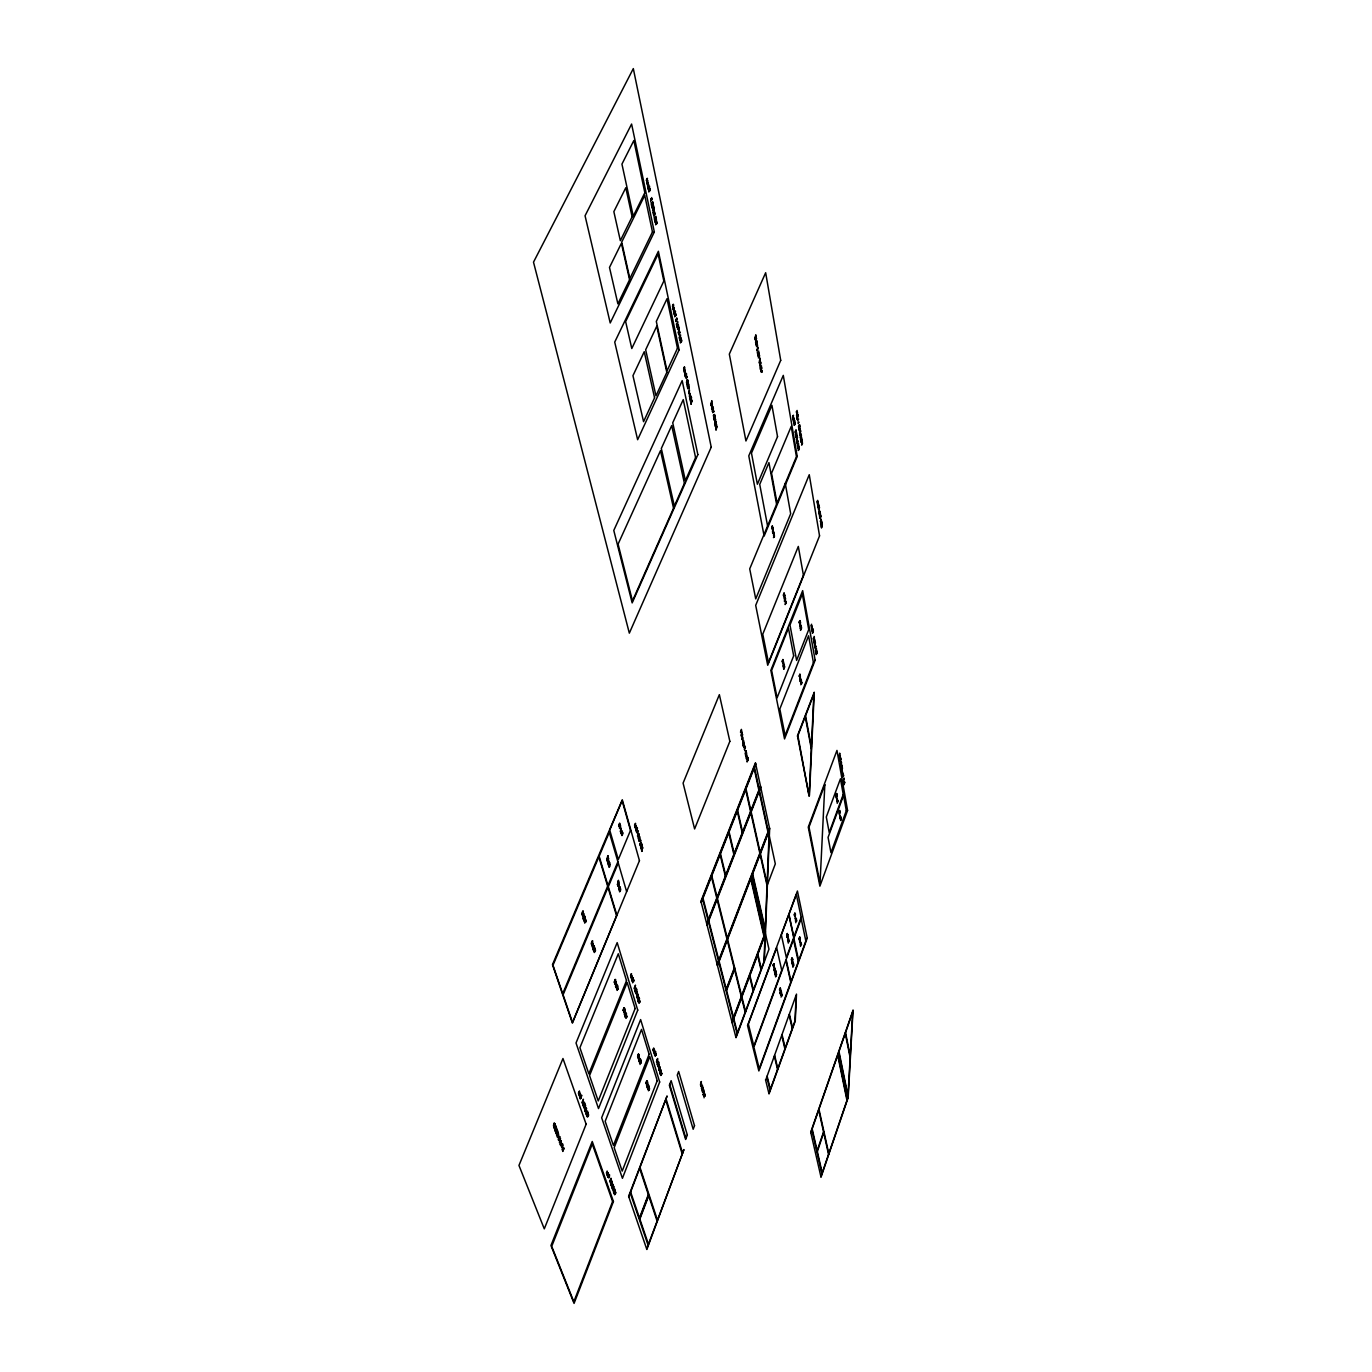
<?xml version="1.0" encoding="UTF-8"?>
<svg xmlns="http://www.w3.org/2000/svg" width="1372" height="1372" viewBox="0 0 1372 1372"><rect width="100%" height="100%" fill="white"/><g stroke="black" fill="none" stroke-linecap="round" stroke-linejoin="round"><path stroke-width="1.5" d="M585.415 1111.474L585.741 1110.188M586.753 1116.139L587.165 1114.253M614.364 982.026L615.222 979.574M619.029 889.296L619.887 886.827M743.796 747.243L744.276 745.768M746.214 758.304L746.745 756.366M793.942 964.979L793.719 965.734M821.262 521.086L820.73 523.641M623.145 1010.581L624.123 1007.803M796.806 920.406L796.703 921.144M801.557 944.176L801.334 944.845M839.613 754.48L839.681 753.142M840.299 758.339L840.367 757.035M841.225 763.655L841.413 762.026L840.59 765.079M841.911 767.514L841.979 766.193M640.141 844.603L640.775 842.082M771.75 528.066L772.436 526.008M583.34 911.111L583.186 911.745M595.259 950.402C592.464 956.85 596.443 946.234 595.242 951.465M690.27 393.593L689.43 396.594M743.178 744.361L743.538 742.767M758.716 351.867L758.75 351.009M761.511 366.564L761.409 365.792M788.986 939.185L788.814 940.18M582.568 915.639L582.894 914.455M584.301 921.075L584.626 919.875M592.618 941.604L592.773 940.9M621.962 832.307C622.116 829.425 619.715 835.239 621.773 833.284A5.402 1.801 -80.1 0 0 622.03 832.65L622.219 831.209M624.277 1011.747L624.723 1011.147A5.214 1.664 -78.8 0 1 624.483 1011.799L623.797 1012.57L624.895 1009.878M632.218 981.529L632.578 979.728M634.361 988.989L634.722 987.188M636.368 831.038L636.659 829.906M635.648 993.208L636.008 991.407M637.123 998.079L637.483 996.278M638.392 1002.246L638.735 1000.462M657.394 1060.316L657.582 1058.464L657.325 1061.242M782.263 661.87L782.863 659.503M783.446 595.671L784.012 592.996M796.48 918.828L796.326 919.806M592.018 945.359L592.344 944.193M641.17 848.29L641.461 847.056M757.293 346.241C758.407 341.731 755.012 350.014 757.344 345.144M814.059 637.774L814.128 636.402M583.426 914.764L583.134 915.518M585.004 920.166L584.849 920.938M608.413 865.355L609.34 862.199M609.014 866.487L609.305 865.338M638.992 1056.869L639.129 1057.315A5.094 1.595 -78.5 0 1 638.872 1057.949L638.254 1058.772L639.283 1056.114M772.865 529.146L773.036 527.448M799.156 622.854L799.91 620.607L799.499 621.55M799.241 676.447L799.807 674.218M816.494 651.477L816.563 650.122M843.711 775.231L843.591 776.055M592.721 944.416L592.533 945.308M594.402 949.733C595.139 947.52 592.721 951.636 594.007 949.458M615.925 986.965L616.131 986.056M619.475 827.659L619.767 826.544M621.07 833.216L621.19 831.929M624.809 1015.023L624.963 1013.737M689.464 395.976L690.082 393.37M741.617 735.478L741.515 737.021M774.271 536.984C775.283 532.662 772.11 540.945 774.305 535.972M801.471 439.606L801.162 441.921M584.935 917.148L584.987 916.307M759.762 365.724L760.054 363.34M776.26 973.142L776.038 973.863M632.149 981.031L632.681 979.128M637.62 836.457L637.877 834.365M640.587 847.073L641.496 844.054M641.89 844.483L641.084 846.387L641.89 843.883M673.446 305.321L672.692 307.345M793.805 423.948L794.096 421.736M795.297 432.18L795.486 431.202M797.149 443.105L797.406 441.561M797.201 438.68L797.458 437.085M789.312 940.763L789.174 941.586M798.007 448.13L798.264 446.603M839.613 811.692L839.698 810.355M607.333 861.736L607.556 859.627M620.144 826.904L619.99 827.625M635.562 992.659L635.733 991.613M637.037 997.598L637.568 995.695M674.235 309.009L674.287 308.134M684.559 367.936L683.891 370.251L684.508 368.897M801.54 439.04L801.059 442.281M581.985 913.906L582.894 911.3M582.243 1103.259L582.654 1101.339M820.61 517.415L820.85 515.923M591.452 943.644L592.344 941.106M639.849 837.64L639.918 836.8M556.586 1134.044L557.598 1130.597L556.535 1135.038M609.888 1182.064L610.283 1180.297M611.295 1185.202L611.689 1183.487M612.821 1189.541L613.113 1188.392M740.623 731.945L740.846 730.95M741.6 736.404L741.875 734.878M814.471 641.77L814.162 643.725M614.124 1193.263L614.416 1192.114M747.088 757.413L747.088 756.555M637.74 1056.457L638.563 1054.108M818.93 512.185L819.461 510.435L818.947 512.974M820.936 519.216L820.422 521.772M593.699 950.59L593.819 951.465L594.419 950.625A5.437 1.818 -79.1 0 0 594.693 949.973L594.882 947.623M646.075 1083.16L646.881 1080.827M743.916 747.02L744.19 745.956M746.351 758.099L746.677 756.864M800.631 434.838L800.288 437.668L801.179 434.152M654.667 1054.639L654.924 1053.559M656.639 1061.568L656.982 1059.956M657.823 1065.461L658.097 1064.398M615.668 981.409L615.839 983.004A5.282 1.715 -79 0 1 615.582 983.655L614.896 984.427L615.205 982.541M619.561 890.994L620.693 888.987M659.195 1069.971L659.52 1068.376M660.275 1074.43L660.635 1072.767M639.181 1061.019L639.335 1059.801M785.281 600.713L785.384 602.462A4.733 1.372 -81.6 0 0 785.59 601.948L785.642 601.759M615.496 979.951L615.651 979.488M792.347 960.486L792.69 959.097L792.433 960.709A4.322 1.149 -79.5 0 1 792.244 961.24L791.884 961.909M818.227 507.64L818.347 506.491L818.175 508.275M819.324 514.226L819.513 513.351M763.947 962.235L765.044 935.155M765.199 930.971L769.28 829.597M764.273 961.823L769.641 828.654L755.44 762.781L700.938 901.267L736.009 1037.695L768.972 949.167L765.353 933.372M773.071 965.854L773.808 963.779M594.316 946.766L594.35 945.925M638.306 1001.646L638.837 999.879M793.736 423.228L793.976 421.993M713.577 411.12C711.159 415.956 714.726 407.707 713.543 412.252M647.618 1086.435L647.395 1088.219M794.988 1020.922L796.137 995.986M617.949 988.406C615.308 994.529 619.098 984.53 617.915 989.435M821.108 524.773L821.159 523.915L821.039 525.51M809.206 794.234L813.922 693.066M809.446 795.468L814.265 692.208L797.458 735.786L809.154 796.223L797.887 735.666M639.867 1001.303C637.328 1007.288 640.981 997.513 639.832 1002.297M649.316 1088.768C646.864 1094.787 650.397 1085.029 649.299 1089.728M743.95 743.247L743.641 744.31M637.534 835.822L638.323 833.318M799.276 622.528L799.464 621.224M774.134 963.899L773.928 964.91L774.117 964.053M820.49 521.171L821.108 519.319M848.016 1095.782L852.749 1011.095M623.797 1011.764L624.088 1010.735M772.642 529.352L772.848 529.661A4.888 1.441 -82.1 0 1 772.642 530.192L773.002 528.512M773.568 535.68L774.1 533.142M779.502 990.035L780.222 988.012M582.14 1102.591L582.723 1100.773M588.365 1115.007C585.638 1121.473 589.548 1110.943 588.348 1116.019M675.384 312.319L675.453 311.273M688.95 387.247C686.394 392.289 690.167 383.663 688.916 388.413M786.688 935.533L787.254 933.526M791.37 959.92L791.936 957.93M794.234 915.124L794.782 913.117M583.786 913.529L583.392 913.289M585.501 919.068L584.301 921.864L585.038 921.092A5.522 1.887 -79.3 0 0 585.312 920.423L585.124 918.708M593.201 943.284L592.824 943.027M586.667 1115.505L587.25 1113.687M638.855 1057.16L638.717 1057.846M743.298 744.156L743.658 742.938M800.236 623.694L800.288 623.968A4.631 1.303 -81.5 0 1 800.082 624.483L800.476 621.928M799.053 938.98L799.756 937.007M591.881 945.102L592.104 946.2L592.755 945.359A5.454 1.835 -79.2 0 0 593.013 944.708L592.584 943.507L592.035 945.188M584.352 1102.968L584.438 1102.179M594.865 948.635L594.23 950.539M610.18 864.446L609.82 864.188M626.764 1016.378C624.174 1022.483 627.913 1012.485 626.747 1017.389M784.252 668.233L784.047 669.039M582.688 911.179L581.934 914.541M608.876 866.212L609.082 867.327L609.734 866.538A5.437 1.818 -79.8 0 0 609.991 865.886L609.528 864.652L609.031 866.298M620.624 825.773L619.509 828.499L620.178 827.745A5.419 1.801 -80.1 0 0 620.436 827.11L620.264 825.395M609.82 1181.481L610.386 1179.731M634.293 988.32L634.807 986.605M745.579 754.549L745.939 753.348M815.362 646.795L815.054 648.75M836.954 801.831L837.623 799.979L837.092 801.54M642.782 848.29L642.868 847.416M660.224 1073.864L660.704 1072.235M623.128 1010.204L623.917 1007.734M783.395 595.036L784.184 593.098M782.263 661.544L782.572 660.224M839.287 811.349L838.995 813.099M800.751 679.243L800.185 681.455M800.305 681.164L800.922 679.277M812.173 631.051L812.395 629.748M813.459 638.717L813.562 638.169M815.826 653.072L816.083 651.631M817.06 652.18L816.855 653.587M659.143 1065.118C656.708 1071.138 660.224 1061.379 659.126 1066.061M661.681 1073.487C659.246 1079.49 662.745 1069.748 661.647 1074.43M820.696 523.024L821.416 521.188M593.63 948.172L593.613 948.361A2.744 0.909 -79.1 0 1 593.424 949.87M674.818 313.022L674.99 313.262M773.585 532.062C771.424 536.709 774.597 528.923 773.534 533.073M784.715 595.551L784.355 596.391L784.407 595.414M583.666 1104.529L583.906 1102.831M638.237 1057.932L638.512 1056.955M583.992 919.257L584.232 917.148M611.175 1182.201L611.209 1183.436L611.449 1181.618M646.555 1084.583L646.829 1083.623M783.549 661.973L782.898 662.453M840.024 818.501L840.676 816.7M583.46 1105.077L583.597 1103.465M583.477 1106.004A2.693 0.875 -78 0 0 583.615 1104.597L583.512 1104.426M586.547 1113.893L586.787 1112.984M677.151 324.152L677.391 322.386M639.181 839.081L639.421 837.417M679.895 337.341L679.946 335.557M614.09 1190.845L614.279 1189.696M687.784 386.853L688.23 384.657M638.374 999.656L638.409 998.096M647.584 1082.8L646.555 1085.389L647.19 1084.6A5.025 1.544 -78.4 0 0 647.43 1083.966L647.618 1081.839M593.87 946.629L593.424 948.618L593.647 946.783M587.439 1111.817L587.508 1110.977M677.219 323.295L676.928 324.701M691.368 402.459L691.402 400.778M782.726 663.088L783.223 663.465A4.682 1.338 -81.2 0 0 783.412 662.933L783.395 662.573M586.599 1113.241L586.77 1111.886M676.996 323.878L676.979 324.186A2.864 0.96 -83.9 0 1 676.945 325.747M639.026 839.081L639.026 839.012A2.658 0.875 -80 0 1 638.992 840.556M641.942 851.12A2.641 0.858 -79.9 0 0 642.079 849.714L642.37 847.999M635.51 990.361L635.665 989.023M687.835 386.304L688.041 384.692M657.771 1062.22L657.754 1063.746L657.977 1061.979M773.894 965.682L773.98 967.157A4.425 1.2 -79.4 0 0 774.185 966.625L774.1 965.271M774.974 971.136L775.369 969.078M652.335 202.439L651.854 204.857M652.266 202.713L652.094 204.222A3.018 1.029 -84.9 0 1 651.872 206.006M655.147 218.217L654.873 219.246M679.689 337.855L679.775 336.826M639.043 838.927L639.198 837.589M691.042 396.525L690.562 399.595L690.751 398.669M800.236 621.053L800.253 620.624M654.958 218.285L655.353 216.879M679.723 337.512L679.723 337.443A2.847 0.943 -83.7 0 1 679.706 338.918M687.818 386.492L687.835 386.441A2.795 0.909 -83.3 0 1 687.801 387.933M635.493 990.601L635.871 988.835M636.299 988.972L636.368 988.132M760.843 367.353L760.74 368.348L760.98 366.444M839.081 755.235L838.978 755.903M660.155 1072.012L660.326 1070.623M660.326 1071.686L660.515 1070.383M700.732 1082.422L700.715 1083.726L700.921 1082.131M616.165 981.717L614.759 983.518M611.209 1183.436L611.037 1184.533M638.203 999.948L638.615 997.89M657.6 1063.763L657.6 1064.775M760.654 367.902L760.603 369.291M785.504 600.353L785.367 601.793L785.401 600.764M799.31 447.941L799.053 449.536M758.013 352.81L757.944 354.473M796.172 434.993L796.206 433.603M797.955 445.403L798.212 444.408M642.027 849.199L642.147 848.17M613.936 1190.896L614.056 1189.987M613.867 1191.771L614.519 1191.548M691.282 401.687L691.162 402.922M796.103 434.307L796.086 434.581M819.873 516.764L819.993 515.683M821.777 525.339L821.725 526.814L821.914 525.219M815.808 650.568L815.928 649.419M783.858 665.249L783.669 666.895L783.892 665.06M654.993 217.891L655.302 217.102M619.681 886.724L618.909 889.759M679.809 336.586L680.135 335.574M700.715 1083.726L700.457 1085.081M819.959 516.026L820.147 514.534M839.921 756.349L839.75 757.653L839.784 756.572M555.145 1123.925L553.859 1127.715L554.854 1126.721C553.002 1133.101 557.203 1121.902 554.974 1127.081L554.408 1124.148M635.613 990.876L635.459 991.836M638.357 999.931L638.1 1001.183M821.674 526.162L821.639 527.363M814.111 641.461L814.265 640.055M841.259 766.948L841.533 765.507M579.464 1092.112L579.55 1091.255M580.322 1094.599L579.67 1096.931L580.339 1095.285M611.878 1181.738L611.981 1180.983M773.688 535.149L773.911 535.337A4.888 1.441 -82.1 0 1 773.705 535.869L774.065 534.222M839.973 758.03L839.664 759.796M635.493 825.087L634.893 826.561L635.648 823.492M636.316 827.145L635.682 829.391L636.282 827.916M639.026 998.147L639.129 997.273M800.202 623.78L800.545 622.871M800.065 675.23L800.15 678.042A4.562 1.286 -81.1 0 0 800.356 677.528L800.288 676.019M815.894 650.705L815.808 652.249M797.972 446.363L797.904 446.878M800.202 676.447L800.116 677.614M773.191 965.648L773.362 964.516M691.454 401.55L691.608 400.744M779.622 989.847L779.776 988.749M786.825 935.258L787.408 933.526M794.354 914.952L794.954 913.135M791.49 959.748L792.09 957.93M841.259 766.879L841.396 765.73M744.602 748.718L744.859 746.488L744.653 748.289M704.385 1092.146L703.287 1095.045M742.132 738.856L742.115 739.714M799.687 677.717L800.065 676.379M840.693 764.444L840.882 763.329M841.362 768.303L841.568 767.205M653.655 214.289L653.792 216.021M614.69 1189.85L614.776 1188.992M799.259 676.036L799.996 674.269M821.039 523.281L821.742 521.154M608.551 859.232L608.688 858.392M685.263 371.743L684.645 373.801L685.263 372.447M632.235 977.19L631.617 979.385L632.218 977.893M746.197 753.794L745.905 754.72M783.755 596.666L784.27 595.328M799.07 938.808L799.722 937.076M640.518 846.198L640.827 844.981M744.67 746.351L744.653 745.408M780.308 989.864L780.394 991.321A4.356 1.166 -79.3 0 0 780.582 990.79L780.805 988.972M840.144 818.347L840.659 816.734M562.52 1144.865L562.503 1143.751M799.825 938.86L799.447 940.969M842.408 768.114L842.219 769.332M580.442 1094.496L580.442 1093.827M684.662 368.022L684.645 367.079M841.465 767.428L841.276 768.937M801.968 439.76L802.003 441.064L802.02 439.143M783.789 667.427L783.652 669.09M813.356 630.828L813.133 632.252M815.414 642.833L815.191 644.257M562.331 1144.934L562.537 1143.939M844.123 784.218L844.517 781.766L844.723 782.932M801.814 682.536L801.608 683.959M658.354 1062.237L658.491 1061.396M660.892 1070.623L661.012 1069.714M774.786 970.21L774.803 971.136M776.501 974.326L776.295 975.663M781.388 991.939L781.2 993.225M691.025 396.611L690.305 398.429M701.984 1085.098L701.967 1085.235M844.5 782.314L844.089 784.75L843.866 783.498M647.43 178.463L647.361 179.097M648.321 182.648L648.236 183.334M787.134 936.682L787.579 934.469M562.589 1150.233L563.446 1147.884M840.813 758.973L840.624 760.208M715.79 427.79L716.424 425.989M562.76 1150.216L563.446 1148.347M715.944 427.91L716.476 426.418M795.16 423.091L794.92 424.737M801.917 440.789L801.488 441.956M786.156 601.931L785.916 603.491M782.04 994.769L781.834 996.072M843.437 781.217L843.797 779.725M625.872 1013.325L626.061 1012.519M795.4 915.261L795.297 915.982A4.356 1.166 -79.7 0 1 795.108 916.513L794.817 915.69M843.471 780.582L844.26 778.147L843.969 779.262M619.115 883.928L619.252 883.088M759.865 359.841L760.019 358.023L759.471 360.819M624.912 1008.917L624.466 1014.697L624.98 1012.313M638.975 1055.805L638.855 1060.762L639.352 1058.429M783.343 661.39L783.446 667.941M745.922 756.144L746.54 754.188L746.179 755.543M647.344 179.886L646.675 181.996L647.344 180.624M648.201 183.985L647.533 186.078L648.201 184.723M653.895 211.219L653.947 209.796L653.003 212.351L653.964 211.58M673.532 305.647L673.532 304.481M678.797 330.395L678.848 329.057L678.334 333.207L678.883 330.721M583.803 916.016C584.626 910.459 580.768 917.525 583.323 915.673A5.539 1.887 -79.4 0 0 583.597 915.004L582.808 917.165L583.889 920.595M593.218 945.702L593.253 944.502L592.361 947.212L593.973 945.943M608.551 861.427L608.585 860.227L608.088 864.171L608.636 861.685M689.344 391.157L689.396 389.871L688.881 393.918L689.413 391.483M620.899 829.1L620.933 827.899L620.436 831.826L620.984 829.357M619.115 886.089L619.149 884.906L618.652 888.782L619.201 886.329M585.501 1108.456L585.535 1107.307L584.644 1110.017L585.57 1108.662M636.402 827.213L636.419 826.287M616.028 983.964L616.062 982.815L615.582 986.622L616.097 984.187M712.805 409.954L712.926 409.971M624.912 1012.073L624.946 1010.958M637.294 994.494L637.328 993.362L636.848 997.084L637.363 994.717M612.907 1186.746L612.941 1185.682L612.118 1188.289L612.975 1186.952M639.283 1058.206L639.335 1057.109M759.505 361.11L759.316 363.186L759.985 360.133M647.584 1084.84L647.635 1083.76L647.155 1087.344L647.653 1085.046M659.297 1067.21L659.349 1066.147L658.869 1069.697L659.366 1067.416M819.444 507.469L819.204 508.978M674.201 309.352L673.549 311.461L674.184 310.123M583.323 918.794L584.592 916.256M592.755 948.429L593.064 946.577L593.304 950.179M653.878 1048.963L653.295 1050.952L653.878 1049.494M772.968 530.69C772.35 529.06 772.47 535.354 773.019 530.964M793.976 419.455L794.011 418.529M797.321 440.052C796.755 438.303 796.806 444.751 797.372 440.326M784.681 597.557C784.098 596.048 784.201 602.051 784.733 597.798M783.532 663.894L783.583 662.83M818.364 504.09L818.398 503.232M800.373 624.929C799.825 623.488 799.893 629.302 800.425 625.169M800.442 678.454C799.893 677.099 799.979 682.724 800.493 678.677M815.294 645.475C814.762 644.085 814.814 649.728 815.328 645.697M774.46 968.152L774.511 967.191L774.065 970.381L774.494 968.358M788.025 937.916L788.094 936.956L787.648 940.112L788.077 938.105M780.685 991.579L780.737 990.618L780.085 992.796L780.737 991.767M795.554 917.525C794.988 916.565 795.143 921.452 795.588 917.731M792.69 962.218L792.742 961.275L792.107 963.418L792.724 962.407M800.339 941.312C799.79 940.386 799.927 945.171 800.373 941.501M840.83 762.095L840.899 761.134L840.779 763.569M837.074 798.504C837.057 796.618 836.388 801.042 837.109 798.71M840.144 815.26C839.664 814.162 839.715 819.118 840.196 815.448M783.12 666.243L783.566 664.134M819.701 512.048L819.273 514.86M622.185 835.154L622.562 832.958L621.962 834.399M648.836 1087.053L648.424 1089.677L648.99 1086.195L647.773 1089.317M801.008 682.999L801.317 681.147L800.871 682.296M837.966 801.591L837.194 803.323M840.727 819.976L841.036 818.278L840.522 819.65M780.891 995.18L781.251 993.98M791.816 960.983L792.159 959.783M617.023 985.268L617.211 984.41M796.154 437.256L796.206 436.159L796.103 437.925M794.594 916.153L795.52 914.181M744.259 744.379L743.607 746.437L743.967 745.116M579.43 1092.266L578.692 1094.187M740.897 730.401L740.554 732.597M554.082 1124.508C555.437 1118.592 551.458 1130.682 555.111 1123.874M757.395 348.505L757.087 350.906M760.791 370.577L760.843 369.308L760.757 371.212M679.003 332.144L678.677 334.871M780.925 994.649L781.337 995.437A4.356 1.166 -79.3 0 0 781.525 994.906L781.731 993.071M799.619 940.918L799.91 940.317A4.305 1.149 -79.6 0 0 800.099 939.803L800.288 937.985M640.21 1059.441L640.398 1058.618M793.874 419.575L793.359 421.29L793.874 420.089M795.537 430.637L795.245 432.849M787.871 935.618L787.991 934.555M680.272 338.232L679.946 340.959M821.005 521.257L821.262 520.074L821.091 521.48M801.9 440.927L801.608 442.213M757.241 349.328L757.138 350.289M648.476 1086.041L647.567 1087.053M796.326 412.132L796.412 411.514M585.827 1109.622L585.33 1112.075M690.476 399.218L690.425 401.293M813.493 637.911L813.39 639.369M787.151 936.133L787.168 937.573M797.321 442.23L797.098 443.739M798.058 447.101L797.955 448.764M701.246 1082.457L701.401 1081.53M712.36 409.799L712.342 409.302M648.424 1086.23L648.682 1085.201M799.979 621.67L799.499 623.162M613.85 1192.662L614.039 1193.863M761.288 367.216L761.22 367.404M820.473 515.358L820.559 513.934M613.215 1187.826L612.718 1190.141M656.742 1060.419L656.553 1062.185M658.166 1063.849L657.737 1066.095M784.613 595.98L784.578 596.563A4.751 1.372 -81.7 0 1 784.372 597.094L784.047 596.014M584.163 1104.872L584.078 1105.438M783.172 660.395L783.086 660.635M816.374 650.036L816.477 648.579M639.181 1060.247L639.095 1061.654M678.814 333.087L678.711 334.254M784.235 665.866L784.321 664.425M755.235 337.924L755.852 334.819L754.96 339.038L756.109 337.615M755.835 341.336L756.452 338.198L755.56 342.4L756.709 340.976C753.777 347.493 758.87 337.838 755.749 341.611M711.228 403.951L711.862 400.693L710.936 405.049L712.171 403.505C709.067 410.262 714.435 400.435 711.193 404.037M755.2 338.095L756.246 337.015L755.115 339.862M796.566 434.358L796.772 432.9M840.196 756.984L840.333 755.749M791.884 960.297L791.781 961.892M715.481 425.68L716.218 422.216L715.292 426.521L716.75 424.84L715.412 425.937M784.681 596.22L784.767 594.47M811.692 625.358L811.212 626.592M812.173 627.93L811.675 629.233M711.811 407.656C714.846 403.608 709.993 413.675 712.857 406.901L711.622 408.444L712.428 404.911M817.781 501.449L817.318 503.044L817.798 501.86M818.244 504.296L817.746 505.582M690.545 399.629L690.459 400.675M842.94 775.969L843.145 774.648M793.102 965.888L792.93 967.329M801.128 943.456L801.248 942.495M788.454 941.655L788.283 943.113M795.949 921.281L795.794 922.739M619.973 824.383L619.938 825.087M814.625 640.518L814.831 639.266M839.973 811.024L839.493 812.293M839.973 753.845L839.475 755.115M840.213 759.196L840.659 757.738M841.585 763.021L841.087 764.273M842.254 766.879L841.773 768.149M638.752 1055.308L638.803 1054.416L638.443 1056.166M784.578 667.564L784.698 666.295M704.196 1096.314L704.299 1095.748M775.386 974.069L775.231 975.543M787.477 934.452L787.305 935.292M800.425 943.576L800.253 944.982M773.859 964.705L773.774 964.979M788.111 940.214L787.974 941.672M795.64 919.84L795.486 921.281M686.875 382.342L687.818 379.873L687.303 383.165M624.809 1014.114L624.723 1015.674M635.836 991.853L636.093 990.824M816.117 646.606L815.585 647.893M816.872 650.928L816.357 652.215M680.1 338.524L679.98 340.325M813.15 629.559L812.618 630.863M814.436 637.225L813.905 638.512M815.225 641.582L814.694 642.868M676.036 319.247L676.242 318.904M638.237 836.56L638.563 835.891M812.275 630.005L812.087 631.72M799.79 938.311L799.362 939.374M583.151 912.689L582.328 914.026M742.715 734.637L742.115 736.061M787.734 936.098L787.768 936.373A4.373 1.183 -79.6 0 1 787.579 936.904L787.288 937.505M797.887 440.566L797.767 441.698M798.744 445.591L798.607 446.655M741.738 730.178L741.137 731.602M622.099 832.444L621.859 830.935M799.584 676.773L800.03 675.744M792.776 964.482L792.622 965.888M796.36 430.637L795.794 431.94M797.235 435.696L796.652 436.999M798.23 441.544L797.647 442.847M799.087 446.569L798.504 447.872M638.632 1055.188L637.98 1057.092M583.049 912.38L582.74 913.701M842.442 771.819L842.014 772.985M842.837 774.151L842.425 775.283M801.008 680.649L801.128 679.689L800.493 681.833M797.115 412.149L797.081 412.663M794.988 914.472L794.885 914.404M715.121 419.215L714.949 420.775M580.528 1095.988L579.979 1097.857L580.75 1095.525M607.556 1173.146L607.041 1174.929L607.967 1172.546M608.345 1175.427L607.847 1177.193L608.568 1174.947M638.357 1054.039L637.603 1056.783M584.472 916.976L584.215 918.76A2.778 0.943 -79.3 0 1 584.026 920.286M784.27 594.556L783.772 595.311M793.479 964.379L793.616 963.47M640.312 843.128L640.072 845.221M560.634 1140.835L560.239 1144.9L561.337 1140.664M840.058 813.236L840.213 812.275M591.641 942.135L591.383 944.279M783.103 661.064L782.555 662.23M820.919 1176.713L848.205 1096.691L838.995 1051.535M652.42 206.023L652.18 207.566M652.489 205.354L652.18 208.287M779.828 988.989L780.205 988.046M817.146 1150.696L823.577 1131.986M817.352 1151.605L823.68 1132.449M773.396 964.773L773.791 963.813M810.835 1132.672L852.698 1012.004M678.557 325.215L677.837 326.673M680.032 332.298L679.329 333.756M681.301 338.37L680.598 339.827M592.447 942.307L591.761 943.816M631.617 976.058L631.12 977.773L631.84 975.561M799.722 938.191L799.499 939.117M677.271 319.076L676.55 320.534M703.596 1091.203L703.459 1092.541M619.87 824.692L619.218 826.098M704.968 1095.885L704.848 1094.462M821.228 523.744L821.313 523.126M821.416 522.44L821.245 523.281M635.699 825.858L635.185 827.608L635.922 825.395M636.454 828.774L635.973 830.437L636.711 828.225M560.736 1141.144L560.856 1142.807L561.165 1141.041M839.424 813.202L839.27 814.625M653.604 205.646L652.832 207.121M655.216 213.397L654.461 214.872M656.605 220.052L655.85 221.509M800.699 433.895L800.545 435.627M768.903 1093.398L795.314 1020.013M652.197 198.923L651.443 200.398M765.645 1080.244L796.497 994.1L795.263 1020.991L769.023 1093.913L765.525 1079.713M744.087 746.179L744.31 745.305M619.99 888.524L620.281 887.427L619.218 889.999M782.074 994.546L781.062 997.084M782.606 660.549L783.035 659.589M776.329 974.806L775.557 976.898L776.535 974.137M609.134 862.096L608.465 864.737M842.905 775.214L842.768 777.392M836.937 794.439L836.886 794.937A4.716 1.235 -80.4 0 1 836.217 797.869L836.251 798.127A4.51 1.183 -80.4 0 0 836.92 795.297M837.212 795.966L836.611 793.41A4.733 1.235 -80.4 0 1 835.942 796.343L835.977 796.6A4.51 1.183 -80.4 0 0 836.646 793.771M840.796 766.039L841.139 768.028M842.357 770.824L841.911 772.385L842.322 771.27M842.511 772.916L842.202 774.082M842.734 772.35L842.305 774.683L842.734 773.568M840.59 818.381L841.173 817.558L840.676 820.49L840.539 818.878M780.119 989.744L780.308 988.835L779.999 989.727M619.664 889.845L619.595 891.834L620.247 891.063A5.351 1.766 -79.6 0 0 620.504 890.428L620.333 888.747M640.895 845.341L641.307 843.111L640.45 844.775M745.751 753.314L745.493 755.132M839.218 757.155L839.527 758.888M735.872 1037.129L764.324 960.777M840.847 758.733L839.956 761.271L840.659 759.351M837.52 801.677L837.795 800.39L837.435 801.557M591.709 942.478L592.138 940.986M703.219 1094.839L704.316 1091.906M646.675 1248.949L683.942 1149.53L646.847 1249.48L628.616 1196.281L667.101 1095.971L628.805 1196.847M731.893 1021.66L765.473 932.103L752.199 874.118M732.048 1022.243L765.439 933.166M732.185 1022.809L765.387 934.212M800.665 944.828L800.562 946.423M558.473 1134.936L558.473 1133.701M784.201 594.779L783.738 595.74M819.581 511.91L819.221 513.077M659.315 1068.788L659.109 1070.606M639.489 1217.976L648.339 1194.635M726.268 989.178L734.226 968.203M639.678 1218.525L648.527 1195.184M726.08 990.618L734.689 967.929M639.867 1219.073L648.716 1195.732M726.56 990.361L734.517 969.387M648.767 189.13L648.887 187.793M592.344 942.564L591.692 944.33M717.179 964.413L769.503 828.036M717.333 965.031L769.641 828.654M717.487 965.631L769.229 830.677M637.963 834.639L638.529 833.421M640.415 843.403L640.981 842.185M607.23 1172.408L606.664 1173.832M797.578 736.438L813.87 694.163M619.801 824.864L619.184 826.544M607.59 860.055L607.384 861.05M615.548 1192.714C612.992 1199.025 616.748 1188.598 615.531 1193.657M816.906 652.678L816.134 654.65L817.095 652.009M612.735 1184.671C610.18 1190.913 613.919 1180.675 612.718 1185.614M653.587 1048.654L653.038 1050.077L653.689 1048.002M654.307 1051.038L653.758 1052.444L654.41 1050.386M814.899 640.758L814.831 642.13M800.716 682.313L800.751 682.587M800.648 682.021C802.466 676.808 800.631 687.183 800.768 681.73M706.734 923.819L760.465 786.07M656.005 1054.296C653.569 1060.162 657.154 1050.472 655.97 1055.257M706.889 924.454L760.603 786.722M608.431 1177.227C610.231 1169.407 609.494 1181.446 608.259 1176.713M608.585 1176.85L609.151 1175.375L608.791 1177.468L608.396 1176.353M815.791 645.8L815.688 646.864M707.06 925.088L760.74 787.374M619.818 888.439L619.338 889.45M811.589 624.226L811.024 625.615M641.033 1063.249L641.256 1061.328L640.021 1064.501M812.841 628.736L812.773 630.074M813.184 631.326L812.395 633.315L813.39 630.674M701.092 901.918L755.595 763.449M701.264 902.553L755.732 764.118M746.334 756.349L746.78 755.235L746.351 756.761M801.351 626.661L801.248 626.901A5.145 1.458 -81.4 0 1 800.493 630.057L800.562 630.365A4.905 1.389 -81.4 0 0 801.282 627.33M801.608 628.153L800.922 625.118A5.145 1.458 -81.5 0 1 800.168 628.273L800.236 628.582A4.922 1.389 -81.5 0 0 800.956 625.546M743.127 741.617L743.504 740.263L742.852 743.092M743.281 742.441L743.727 741.326L743.298 742.852M743.401 744.893L743.075 746.145L744.173 743.367M673.566 307.448L673.052 309.129L673.823 306.985M674.355 311.135L673.841 312.85L674.818 310.758M713.269 409.799L713.337 408.05M741.36 729.355L741.24 730.47M637.123 992.265C634.601 998.164 638.289 988.492 637.105 993.259M742.561 739.474L743.058 738.239M785.642 599.067L785.247 597.78A5.282 1.526 -81.7 0 1 784.475 601.005M786.173 601.828L785.144 604.555L785.967 602.514M633.692 981.597L633.967 979.797L632.646 982.798M820.662 516.455L819.873 518.41L820.868 515.803M585.278 1107.238L585.552 1105.386L584.146 1108.576M647.55 181.739L646.984 183.505L647.858 180.538M648.407 185.837L647.841 187.587L648.699 184.585M684.628 370.011L684.165 371.555L684.92 369.445M685.4 373.493L684.92 375.105L685.657 372.995M817.643 500.351L817.146 501.998L817.609 500.849M817.815 502.855L817.489 504.09L818.072 502.272M579.962 1094.479L579.344 1096.022L580.099 1093.724M818.295 505.685L817.969 506.92L819.033 504.93L818.707 507.417M818.552 505.102L818.844 506.594M631.137 974.429L630.554 975.886L631.257 973.726M631.429 975.338L630.828 976.83L631.566 973.794M701.401 1084.24L701.624 1083.829M744.396 747.363L744.19 747.757M686.412 375.293L686.497 373.544M621.567 833.198L621.739 832.307M685.743 376.34L685.897 375.431L685.691 376.974M616.097 985.645L615.857 987.651M637.826 831.003C635.236 836.731 639.026 827.316 637.791 832.067M799.104 448.524L798.281 450.513L799.327 447.855M592.807 948.635L593.339 949.39M640.175 839.424C637.603 845.152 641.376 835.668 640.141 840.47M820.953 520.948L820.662 521.892M795.451 433.929L795.897 436.536M796.875 434.701L796.789 436.056M797.252 437.668L796.429 439.657L797.475 436.982M800.785 436.004L801.042 434.427M797.303 444.837L797.749 447.426M812.053 626.867L811.504 628.273M654.05 213.775L653.792 215.318M793.908 421.135C792.827 424.703 794.731 417.671 794.765 421.77L794.474 421.907M794.577 420.724L794.354 423.039M621.636 834.107C621.962 839.407 623.78 828.225 621.876 834.09M621.722 834.45L621.808 834.742M585.878 921.95L586.05 921.572A2.555 0.875 -79.3 0 1 586.17 920.046L584.712 923.167M796.017 429.625L795.897 430.774M793.136 415.922L792.639 417.088L793.188 415.356M793.342 417.019L792.845 418.22L793.496 415.459M793.719 418.426L793.17 420.158L793.668 418.992M583.392 919L583.923 919.789M759.934 363.58L759.796 365.089M607.161 1171.036L606.373 1173.009M818.106 503.181L817.575 504.536M761.992 371.006C759.831 375.311 763.124 367.765 761.94 372.086M772.179 527.963L772.59 526.831L771.939 528.752M759.299 357.355L759.539 355.331L758.373 357.972M759.968 366.856L760.482 369.685M757.31 352.055L757.824 354.919M582.62 913.46L582.26 914.541M559.947 1138.606L559.742 1140.269M797.115 415.802L797.801 414.173L797.098 416.299M687.321 382.068L686.84 382.857M756.349 343.497L756.384 342.931M704.934 1096.348L705.054 1094.479M686.737 376.665C684.268 381.399 688.024 373.064 686.703 377.832M684.216 367.627L683.616 368.931L684.285 366.941M684.971 371.177L684.371 372.481L685.04 370.509M791.713 959.971L792.673 959.011M681.404 340.702L680.358 342.931L681.661 339.93A2.624 0.875 -83.7 0 0 681.541 341.525L681.37 341.885M640.861 840.642L640.844 840.676A4.768 1.561 -80 0 0 640.655 840.161L640.518 840.384M679.552 331.081L679.5 333.259L679.397 332.281M679.14 337.135L679.586 339.193M680.821 337.152L680.769 339.347L680.666 338.352M676.79 317.824L676.739 320.036L676.619 319.007M676.379 323.929L676.825 326.022M678.077 323.981L678.008 326.176L677.922 325.215M678.625 328.748L678.78 328.405A2.641 0.875 -83.8 0 1 678.917 326.776L677.528 329.4M673.875 308.786L673.258 310.089L673.961 308.065M675.727 314.565L674.664 316.812L675.984 313.794A2.658 0.892 -83.9 0 0 675.864 315.423L675.693 315.783M673.103 305.064L672.486 306.368L673.189 304.327M649.471 188.136L649.556 186.095M651.014 199.3L650.74 200.415L651.083 198.614M611.603 1184.053L611.209 1185.82M557.135 1134.387L558.112 1131.986L557.032 1135.038M772.247 525.905L771.681 528.666M654.341 217.359L654.05 217.273M654.29 218.44L654.753 220.703M656.09 218.697L656.039 221.012L655.867 219.846M656.691 223.808L656.845 223.465A2.761 0.943 -84.7 0 1 656.982 221.732L655.61 224.802L656.725 222.538A3.413 1.166 -84.7 0 0 656.691 223.705M635.287 823.389L634.516 825.224M654.701 212.025L654.65 214.358L654.478 213.192M651.666 197.551L651.614 199.9L651.46 198.734M651.014 202.816L651.306 202.902M651.254 203.999L651.734 206.28M653.072 204.274L653.021 206.606L652.866 205.457M646.692 1080.776L645.938 1083.451M647.018 179.166L646.349 180.487L647.104 178.394M647.858 183.248L647.207 184.585L647.961 182.493M641.29 843.934L640.381 845.272M615.016 979.488L614.296 982.626M677.459 325.696L677.528 325.044M636.076 826.218L635.305 828.053M687.183 379.547L686.532 382.788M632.029 976.298L631.24 978.185M607.95 1173.317L607.179 1175.272M800.991 439.572L801.78 437.737M623.591 1010.358L624.534 1008.111L623.471 1010.907M636.745 829.323L636.316 831.792M557.821 1136.616L557.598 1137.285M619.595 823.269L618.841 825.292L619.818 823.389M687.372 379.77L686.566 382.171M791.644 960.383L792.364 959.388M579.224 1091.237L578.384 1093.278M559.124 1136.788L559.244 1136.205M701.435 1086.658L701.469 1087.001M637.98 836.062L638.94 833.867L637.877 836.577M654.993 1053.027L654.581 1055.274M614.69 982.163L615.582 980.363L614.587 982.695M690.751 395.925C688.59 401.413 691.574 391.895 689.756 396.645M646.332 1083.366L647.258 1081.222L646.281 1083.794M561.8 1143.991L561.114 1146.066L561.903 1143.408M558.37 1135.536L558.301 1133.649M799.224 425.354L799.036 426.675L799.293 425.629A4.682 1.355 -82.7 0 1 799.482 425.011M608.756 864.926L609.785 862.594L608.688 865.406M558.901 1139.669L559.673 1136.891M641.53 846.49L641.101 848.925M561.628 1147.232L562.4 1145.466L561.542 1146.872M558.953 1140.046L559.862 1136.616M714.16 414.841L713.955 416.299L714.263 415.167A5.145 1.629 -83 0 1 714.469 414.464M775.18 969.026L775.043 969.215A3.327 0.909 -79.4 0 0 774.563 970.553L774.443 972.079M701.641 1087.756C704.779 1083.451 699.84 1093.776 702.55 1087.07L701.401 1088.39L702.498 1085.441M702.378 1090.363C705.517 1086.075 700.577 1096.382 703.287 1089.694L702.138 1091.014L703.236 1088.065M559.347 1140.989L559.33 1140.509M648.682 189.851L649.076 188.29M557.375 1137.216L557.306 1135.261L557.478 1136.685M557.821 1135.261L557.941 1135.399A4.853 1.612 -77.8 0 0 558.112 1135.57M704.042 1097.806L704.145 1097.377M796.635 411.514L796.686 411.6A6.534 1.904 -82.8 0 1 796.806 411.96A3.859 1.115 -82.9 0 0 796.926 412.252M648.287 189.696L648.167 187.913L648.321 189.027M797.132 410.451L797.098 410.965M655.765 216.159L655.747 218.56L655.799 216.948M652.763 201.718L652.763 204.085L652.763 202.439M650.757 201.547L650.774 200.844M674.269 314.823L674.149 313.09L674.269 314.137M614.759 1192.68L615.102 1190.039L614.913 1191.788M610.609 1180.863L610.969 1178.205L610.78 1180.006M611.929 1184.619L612.272 1181.961L612.101 1183.813M613.456 1188.958L613.798 1186.317L613.61 1188.135M586.084 1110.84L586.444 1108.062L586.256 1109.914M587.508 1114.887L587.868 1112.126L587.679 1113.978M582.997 1101.99L583.357 1099.212L583.151 1101.03M584.438 1106.089L584.798 1103.311L584.592 1105.18M655.164 222.624L655.044 220.943L655.199 221.972M742.767 740.314L742.818 740.383A5.488 1.629 -80.8 0 0 742.921 740.588M685.28 376.871L685.245 375.173L685.331 376.34M680.581 334.888L680.563 335.591M618.841 826.407L618.943 825.893M677.819 321.683L677.819 322.437M558.387 1140.012L558.781 1136.976L558.541 1139.618M675.864 321.545L675.83 319.865L675.933 321.014M677.185 327.754L677.116 326.022L677.219 327.171M658.406 1064.964L658.766 1062.374L658.577 1064.175M659.778 1069.474L660.121 1066.884L659.932 1068.685M660.944 1073.333L661.287 1070.76L661.098 1072.527M655.25 1054.142L655.593 1051.535L655.404 1053.319M636.351 992.042L636.694 989.332L636.505 991.15M637.808 996.912L638.169 994.22L637.963 995.986M639.078 1001.08L639.438 998.404L639.181 999.948M632.921 980.363L633.281 977.636L633.092 979.505M635.065 987.823L635.425 985.113L635.185 986.708M689.91 398.892L689.945 398.206M712.222 411.394L712.24 410.674M692.037 400.075L692.088 401.773L692.02 400.778M688.658 383.989L688.607 386.046L688.641 384.692M687.012 385.155L687.166 383.525L687.08 384.606M691.111 398.72L691.231 399.715L691.437 397.263L691.059 400.195M687.732 382.617L687.852 383.508L688.058 381.142L687.681 384.091M641.804 847.776L642.165 844.998L641.942 846.73M583.683 1107.358L583.752 1106.741M637.02 830.643L637.38 827.831L637.174 829.648M638.837 837.194L639.215 834.399L638.923 835.925M796.583 412.063L796.686 412.372A4.339 1.252 -82.9 0 0 796.806 412.68M617.915 886.381L617.949 884.837L617.983 885.712M560.531 1138.486L559.399 1142.653M638.152 838.343L638.203 837.692M554.974 1129.859L555.351 1130.905M562.846 1151.074L563.909 1148.45M554.665 1129.876L555.952 1126.138L555.3 1131.591L556.706 1128.144M562.074 1149.839L563.035 1145.277M562.674 1151.451L564.063 1148.055M557.135 1129.31L556.037 1133.581L556.963 1129.705M583.392 1105.558L583.014 1104.529L583.357 1106.312M586.479 1114.373L586.118 1113.344L586.444 1115.127M610.969 1184.19L610.626 1183.247L610.934 1184.911M613.798 1192.251L613.456 1191.325L613.764 1192.971M579.018 1095.113L580.099 1092.935M607.47 1176.113L608.276 1173.317M630.64 1192.045L648.442 1244.233M630.28 1193.005L648.081 1245.176M758.081 356.428L758.15 354.628L758.133 355.777M756.075 345.298L756.075 343.772L756.126 344.715M761.409 368.897L761.7 367.49L761.323 370.234M757.756 348.574L758.047 347.15L757.67 349.929M758.75 354.13L759.042 352.724L758.682 355.485M760.414 363.409L760.5 364.3L760.705 362.002L760.345 364.746M756.744 343L756.83 343.858L757.035 341.577L756.675 344.355M640.038 1167.521L657.462 1220.154M639.678 1168.464L657.102 1221.097M666.209 1099.332L682.587 1153.166M665.849 1100.241L682.244 1154.075M632.818 978.047L631.823 980.071M654.444 1049.58L653.501 1051.569M655.164 1051.947L654.204 1053.936M635.39 991.39L635.065 990.327L635.356 992.128M657.531 1064.415L657.222 1063.437L657.48 1065.118M660.069 1072.801L659.76 1071.824L660.035 1073.504M653.947 1053.061L654.736 1050.438M616.868 915.175L608.311 886.758L618.258 862.988L626.61 891.56M669.707 1084.326L685.966 1138.571M798.624 443.773L798.435 445.248M702.618 1092.661L703.785 1089.985M703.15 1094.582L704.128 1094.547C702.635 1099.95 705.928 1090.483 704.196 1094.856L704.093 1091.066M638.923 840.076L638.58 838.892L638.872 840.847M641.873 850.64L641.547 849.474L641.822 851.412M715.601 419.197L714.692 423.536L715.069 421.478M742.218 734.929L741.96 731.893A5.385 1.595 -80.8 0 1 741.154 735.221L741.223 735.529A5.145 1.526 -80.8 0 0 741.995 732.305M800.545 439.434L801.437 435.713L800.493 438.971M822.308 524.533L822.12 525.922M702.996 898.18L708.432 919.463M708.758 920.715L718.825 960.108M719.134 961.309L733.488 1017.424M733.78 1018.556L737.45 1032.91M702.481 898.403L737.279 1034.299M819.804 514.003L820.13 511.533L819.907 512.939M821.571 524.653L821.914 522.2L821.674 523.59M841.722 766.005L841.945 764.907M715.498 419.661L715.138 420.775M711.622 875.182L745.613 1011.901M711.433 876.691L716.767 898.077M717.076 899.346L726.937 938.945M727.246 940.163L741.292 996.587M741.566 997.753L745.168 1012.176M767.12 1076.163L770.361 1089.351M766.828 1076.986L770.069 1090.157M720.472 853.71L725.685 875.233M749.918 975.492L753.434 990.001M720.146 854.567L725.342 876.091M749.609 976.315L753.125 990.824M716.887 426.589L715.961 428.836M774.648 1055.36L777.804 1068.634M774.357 1056.166L777.53 1069.423M729.081 831.861L734.174 853.487M757.876 954.277L761.306 968.872M728.755 832.701L733.831 854.327M757.567 955.101L760.997 969.695M781.8 1035.586L784.904 1048.911M782.091 1034.78L785.196 1048.122M751.067 878.029L764.238 935.378M750.758 878.852L763.93 936.184M717.024 426.263L716.03 430.225L715.824 429.179M781.44 991.716L780.428 994.254M812.173 1128.847L822.205 1172.923M811.898 1129.602L821.948 1173.677M752.662 873.913L765.284 929.136M737.587 810.217L742.561 831.964M737.107 810.406L742.389 833.439M752.028 875.559L765.164 932.943M789.483 1014.388L792.502 1027.8M789.192 1015.177L792.227 1028.588M746.008 788.831L750.861 810.663M751.016 811.315L767.377 884.871L775.317 863.897L754.308 766.725M745.682 789.672L750.553 811.504M750.69 812.138L767.308 886.724M818.964 1109.228L828.791 1153.595M818.69 1109.999L828.534 1154.349M742.818 737.176L741.96 738.891M744.293 749.506L745.442 747.02M745.596 755.509L746.745 753.005M746.522 759.676L747.671 757.207M754.12 768.217L758.87 790.152M759.162 791.455L767.96 832.067M687.715 387.367L687.406 385.875L687.681 388.207M691.094 403.437L690.785 401.962L691.059 404.277M837.966 1054.485L847.21 1099.624M837.709 1055.239L846.953 1100.361M838.635 1051.775L847.965 1097.446M845.546 1032.619L850.228 1056.217M845.289 1033.356L850.143 1057.778M767.583 525.922L759.728 484.402L768.937 462.621L776.586 504.261M800.819 684.782L801.848 682.364M784.475 601.022L784.527 601.313A5.042 1.458 -81.6 0 0 785.281 598.209M805.536 715.807L811.418 747.037M805.244 716.578L811.315 748.889M777.067 503.267L771.544 473.22L791.232 426.4L796.429 456.636L749.712 568.865L755.732 598.895L790.684 513.745L785.264 483.338M815.431 642.679L814.419 645.029M812.155 626.009L811.384 627.57M812.618 628.65L811.847 630.211M814.042 641.942L813.836 640.844L813.99 642.628M815.705 651.306L815.517 650.225L815.654 651.992M842.459 767.857L841.516 770.155M795.177 423.039L794.062 425.389M793.822 417.5L792.982 419.026M798.624 419.043L797.629 420.93M800.528 430.311L799.533 432.197M798.864 421.993L798.11 423.382M798.521 422.387L798.401 422.679M798.573 422.696L798.453 422.988M818.415 509.664L819.461 507.348M819.719 517.398L819.564 515.512L819.753 516.695M821.485 528.031L821.331 526.145L821.536 527.328M757.31 345.967A2.984 0.909 -83.4 0 1 757.327 345.367M759.299 357.063A2.984 0.909 -83.3 0 1 759.333 356.48M761.957 371.812A2.95 0.892 -83.2 0 1 761.975 371.263M557.889 1134.661A7.306 2.435 -77.7 0 1 558.095 1134.901A4.305 1.423 -77.8 0 0 558.284 1135.073M586.702 1113.412A2.675 0.875 -78 0 1 586.564 1114.801M713.543 411.994A3.087 0.978 -83.1 0 1 713.577 411.274M675.693 315.611A3.276 1.098 -83.9 0 1 675.71 314.634M655.044 218.8A3.001 1.029 -84.8 0 1 654.89 220.429M678.625 328.577A3.259 1.08 -83.8 0 1 678.643 327.616M681.37 341.714A3.241 1.063 -83.7 0 1 681.387 340.788M686.703 377.643A3.19 1.046 -83.4 0 1 686.737 376.768M688.916 388.225A3.173 1.046 -83.3 0 1 688.95 387.384M691.317 402.493A2.761 0.909 -83.2 0 1 691.162 404.003M585.861 921.658A3.156 1.08 -79.3 0 1 585.878 921.109M595.225 951.122A3.121 1.046 -79.1 0 1 595.242 950.659M745.15 750.947A3.619 1.063 -80.7 0 1 745.099 750.57M745.27 750.707A4.596 1.355 -80.7 0 1 745.202 750.261M796.549 415.459L797.509 412.458L796.703 415.476M701.041 1086.195L701.332 1084.858L701.041 1086.144M824.829 784.715L820.027 883.225L809 827.059L824.829 784.715M853.041 1010.255L848.17 1097.583L821.022 1177.159L810.732 1132.209L853.041 1010.255M584.935 917.216L584.866 918.16L585.089 917.336M714.863 415.545L713.612 418.271C716.887 412.406 711.828 414.807 713.852 416.711L713.714 418.786L714.555 418.391C712.874 423.965 716.578 414.893 714.64 418.872L714.863 415.545M745.579 752.508C744.327 756.864 747.603 747.843 745.682 752.542L745.785 750.707L745.682 752.542M802.311 440.892L802.003 443.465C800.562 448.507 803.718 440.275 802.071 443.893L802.311 440.892M653.724 212.163L653.381 214.169L653.552 212.163M581.642 1095.336L580.305 1098.749L581.642 1095.336M585.347 1109.313L585.038 1111.114L585.175 1109.451M617.64 985.816L616.954 989.281L617.64 985.816M626.472 1013.857L625.203 1017.098L626.472 1013.857M612.769 1187.569L612.478 1189.301L612.598 1187.723M640.793 1059.853L639.575 1063.043L640.793 1059.853M780.565 992.265L780.308 993.757L780.445 992.385M792.57 962.921L792.313 964.396L792.45 963.024M836.954 799.19L836.714 800.631L836.851 799.259M581.385 1096.039L581.008 1098.217L581.385 1096.039M617.4 986.502L617.023 988.646L617.4 986.502M626.232 1014.525L625.872 1016.635L626.232 1014.525M640.553 1060.505L640.21 1062.58L640.553 1060.505M799.619 424.926C799.241 431.786 797.372 424.874 799.619 424.926M790.752 982.249L759.248 1068.702L753.897 1047.145L785.864 960.16L790.752 982.249M798.281 961.703L791.027 981.597L786.139 959.491L793.496 939.494L798.281 961.703M805.844 940.952L798.676 960.64L793.891 938.414L801.162 918.623L805.844 940.952M807.233 938.139L758.853 1070.949L747.534 1025.536L797.424 891.011L807.233 938.139M846.301 810.749L830.952 852.664L828.071 837.366L843.574 795.297L846.301 810.749M847.57 810.458L819.89 886.175L808.262 827.145L836.971 750.415L847.57 810.458M843.248 794.474L829.22 832.547L826.304 816.992L840.453 778.782L843.248 794.474M781.748 970.278L753.863 1046.133L748.375 1024.061L776.672 947.726L781.748 970.278M793.719 937.573L786.362 957.57L781.354 934.932L788.814 914.815L793.719 937.573M801.145 917.336L793.874 937.127L788.986 914.387L796.36 894.475L801.145 917.336M775.746 970.776L775.643 971.033A4.905 1.338 -79.4 0 1 774.923 974.12L774.991 974.36A4.682 1.269 -79.4 0 0 775.677 971.393L775.9 972.302L775.746 970.776M687.321 1134.953L685.623 1139.463L669.347 1085.235L671.131 1080.673L687.321 1134.953M694.506 1125.692L693.169 1129.259L677.254 1075.116L678.643 1071.481L694.506 1125.692M657.222 1080.707L622.202 1171.122L614.176 1147.661L649.831 1056.543L657.222 1080.707M612.598 1201.529L573.822 1301.754L551.716 1246.359L592.292 1144.059L612.598 1201.529M613.438 1201.546L574.062 1303.4L550.944 1245.536L592.241 1141.487L613.438 1201.546M659.658 1082.011L622.425 1178.308L601.656 1117.768L640.621 1019.585L659.658 1082.011M813.425 662.642L785.11 735.495L779.828 708.981L808.588 635.768L813.425 662.642M815.14 660.206L784.544 738.925L770.841 670.376L802.671 590.646L815.14 660.206M649.128 1054.279L613.421 1145.448L605.172 1121.301L641.53 1029.429L649.128 1054.279M793.668 655.833L777.101 697.816L771.613 670.376L788.454 628.17L793.668 655.833M808.725 629.611L796.618 660.412L789.98 625.015L802.346 594.042L808.725 629.611M747.774 757.653L747.517 760.585C745.853 765.182 749.284 756.624 747.637 760.26L747.774 757.653M637.74 1010.118L598.501 1108.559L576.017 1042.994L617.177 942.633L637.74 1010.118M803.426 575.245L768.457 662.573L762.763 634.19L798.315 546.433L803.426 575.245M819.547 535.852L767.72 665.266L755.698 605.344L809.257 474.712L819.547 535.852M586.136 1124.2L544.29 1228.849L518.959 1165.428L562.966 1058.515L586.136 1124.2M635.133 1008.54L598.226 1100.979L589.548 1075.579L627.158 982.438L635.133 1008.54M729.853 741.343L694.609 828.945L683.085 783.103L719.357 694.661L729.853 741.343M626.507 980.654L588.845 1073.864L579.91 1047.694L618.292 953.78L626.507 980.654M616.56 915.741L572.501 1022.432L563.086 994.82L608.002 887.324L616.56 915.741M639.455 860.656L572.398 1023.083L552.47 964.653L622.288 799.756L639.455 860.656M618.446 880.447L618.309 880.755A5.985 1.989 -79.7 0 1 617.383 884.494L617.486 884.82A5.711 1.887 -79.7 0 0 618.378 881.201L618.738 882.368L618.446 880.447M797.218 456.447L764.135 536.092L748.786 455.864L783.292 375.379L797.218 456.447M630.503 830.403L618.309 859.558L609.717 830.094L622.133 800.734L630.503 830.403M607.659 886.175L562.692 993.705L552.985 965.236L598.844 856.917L607.659 886.175M617.897 861.736L607.95 885.523L599.152 856.248L609.288 832.307L617.897 861.736M799.842 426.212L798.83 429.11L799.893 428.493C797.183 434.084 802.088 426.315 799.053 428.544L799.842 426.212M799.67 433.003L799.876 435.25L800.613 430.825L799.927 434.598L799.67 433.003M796.995 417.26L797.201 419.523L797.955 415.064L797.269 418.872L796.995 417.26M607.847 855.665L607.71 855.974A6.071 2.041 -79.8 0 1 606.767 859.764L606.87 860.09A5.797 1.955 -79.8 0 0 607.779 856.437L608.156 857.637L607.847 855.665M777.53 436.639L757.378 484.23L751.479 453.12L771.939 405.34L777.53 436.639M780.719 360.356L745.939 440.978L729.321 354.113L765.662 272.736L780.719 360.356M711.228 447.152L629.336 633.161L533.502 262.155L633.315 68.6L711.228 447.152M716.047 421.427L714.898 424.6L716.047 421.427M695.587 457.596L685.383 480.594L672.726 422.799L683.239 399.629L695.587 457.596M673.549 508.206L632.475 600.919L618.086 544.135L660.498 450.651L673.549 508.206M684.422 483.338L674.338 506.079L661.321 448.49L671.714 425.577L684.422 483.338M697.851 454.612L632.166 602.908L613.781 530.432L682.176 380.627L697.851 454.612M654.581 397.811L643.571 421.65L632.955 375.671L644.24 351.712L654.581 397.811M677.476 348.265L667.032 370.869L656.313 321.442L667.015 298.719L677.476 348.265M666.826 372.395L655.97 395.873L645.663 349.791L656.776 326.176L666.826 372.395M679.123 349.809L637.637 439.709L614.725 342.108L658.389 251.282L679.123 349.809M663.842 281.037L631.789 348.522L625.632 321.58L658.131 253.94L663.842 281.037M654.324 231.988L610.214 322.969L585.055 215.764L631.6 124.046L654.324 231.988M652.472 231.971L629.851 278.585L621.705 242.089L644.737 195.339L652.472 231.971M629.577 279.734L617.88 303.829L609.494 267.437L621.413 243.256L629.577 279.734M653.947 207.086L652.609 210.431L653.707 208.15A3.447 1.166 -84.8 0 0 653.689 209.367L653.844 209.093A2.778 0.943 -84.8 0 1 653.981 207.361L653.947 207.086M650.105 188.616L648.75 191.96L649.882 189.696A3.464 1.183 -85 0 0 649.848 190.897L650.019 190.639A2.813 0.96 -85 0 1 650.157 188.89L650.105 188.616M632.115 216.81L620.35 240.666L613.85 211.648L625.803 187.741L632.115 216.81M644.84 192.697L633.264 216.193L621.945 164.108L633.847 140.527L644.84 192.697"/></g></svg>
